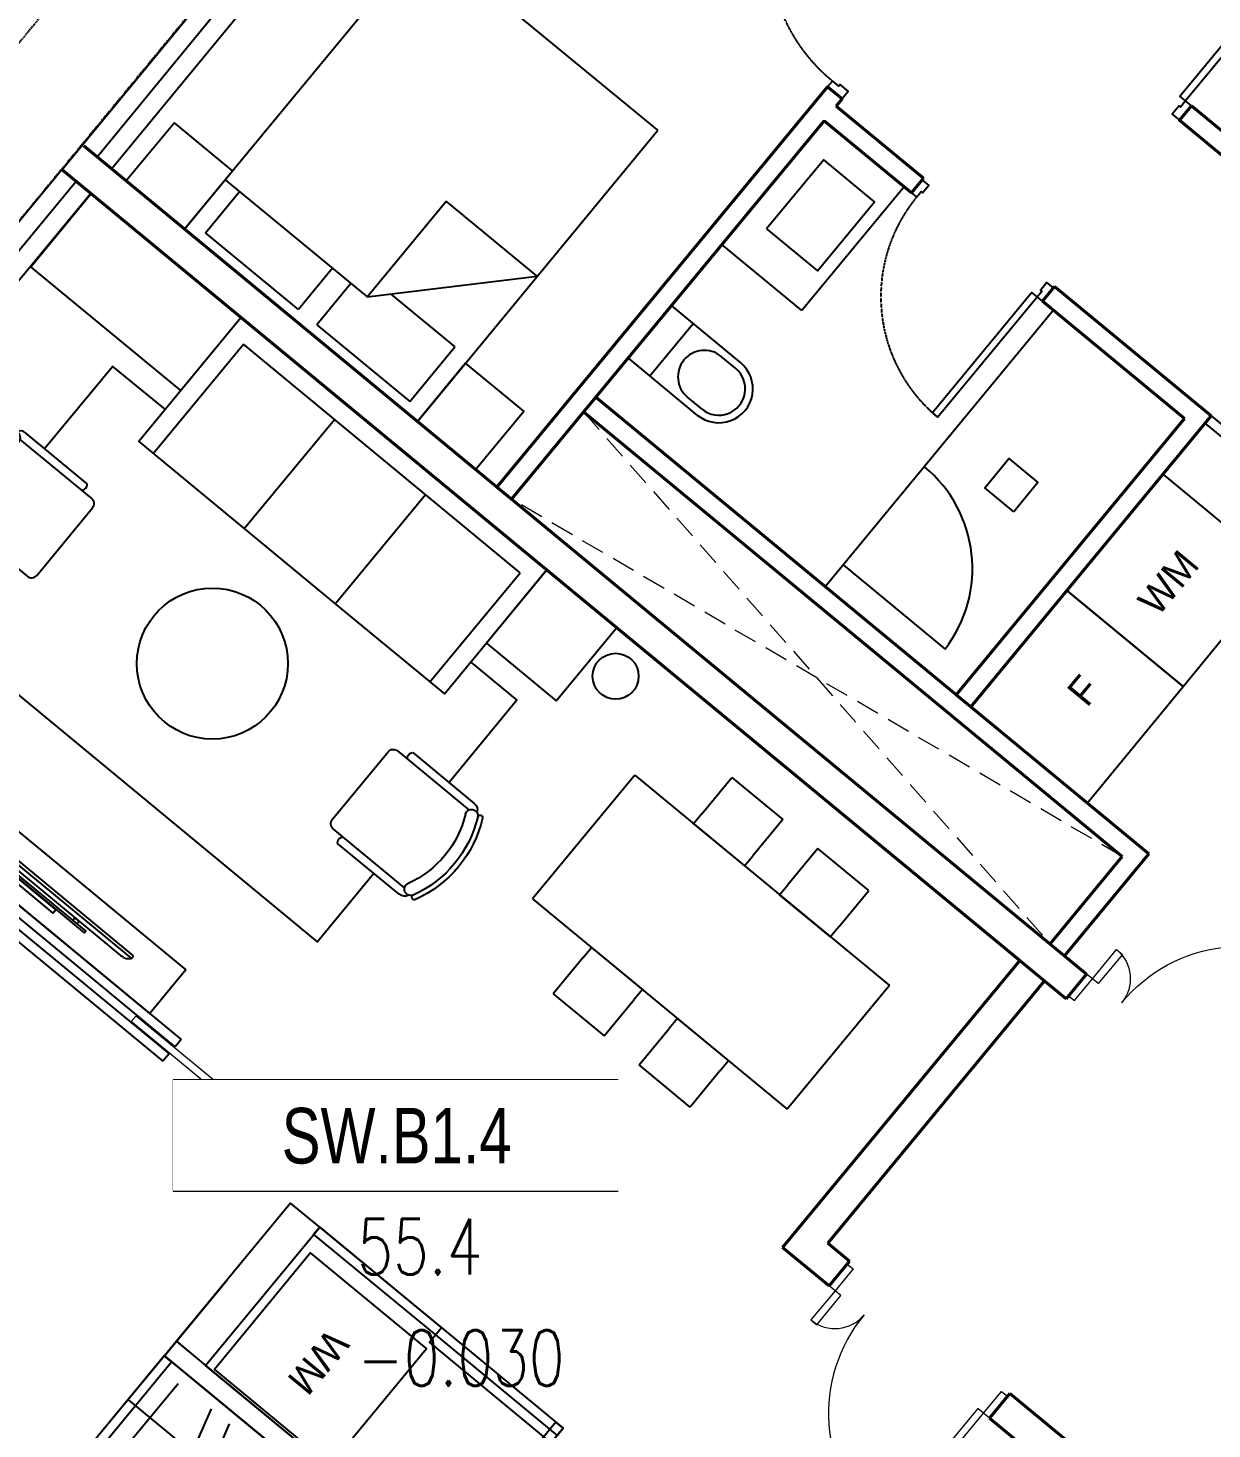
# Model space of a CAD drawing. Header units: millimetres. Extents: x -361702973 to 361248309, y -278557090 to 278849308.
# Drawn here: x 92296 to 98568, y 115868 to 123289 of the extents above; entities that cross this region are included whole.
import ezdxf
from ezdxf.enums import TextEntityAlignment as Align
from ezdxf.xclip import XClip

# ---------------------------------------------------------------- set-up
doc = ezdxf.new("R2010")
doc.units = ezdxf.units.MM
doc.header["$MEASUREMENT"] = 0
doc.header["$XCLIPFRAME"] = 0
doc.set_wipeout_variables(frame=1)
doc.linetypes.add('HIDDEN', pattern=[0.375, 0.25, -0.125])
doc.linetypes.add('TYPICAL 2 +1 BEDROOM FRONT$0$DASHED2', pattern=[9.524999999999999, 6.35, -3.175])
for name, color, linetype in [('A-_FURN----_E-_N', 251, 'Continuous'), ('A-ANNO-DIMS', 50, 'Continuous'), ('A-ANNO-ROOM', 50, 'Continuous'), ('A-DRAIN', 251, 'Continuous'), ('A-FLOR-STRS', 1, 'Continuous'), ('A-FURNITURE', 251, 'Continuous'), ('A-GLAZ', 135, 'Continuous'), ('A-UNIT', 1, 'Continuous'), ('TYPICAL 1 BEDROOM$0$A-_DOOR----_E-', 32, 'Continuous'), ('TYPICAL 2 +1 BEDROOM FRONT$0$A-_DOOR----_E-', 32, 'Continuous'), ('Xref_NT1+NT2_MBDV Cot vach_220729$0$ccu12-Thay', 7, 'Continuous')]:
    doc.layers.add(name, color=color, linetype=linetype)
for name, color, linetype, lineweight in [('KT-Chuviet', 255, 'Continuous', 15), ('KT-lomo nuoc', 3, 'HIDDEN', 5), ('KT-Net cat', 1, 'Continuous', 40), ('KT-Net cua', 87, 'Continuous', 9), ('KT-Net thay', 7, 'Continuous', 15), ('KT-Net truc', 18, 'Continuous', 15)]:
    doc.layers.add(name, color=color, linetype=linetype, lineweight=lineweight)
doc.styles.add('220126_HDN_HBA typical plan$0$210902_YS plan 330pm ver13$0$01 Level 1$0$CENTURY GOTHIC', font='GOTHIC.TTF')
doc.styles.add('220126_HDN_HBA typical plan$0$211210_HDN_HBA_TYPICAL PLAN CORE OPT 1$0$HBA-Text', font='GOTHIC.TTF')
doc.styles.add('font unicode ccu', font='arial.ttf')
doc.styles.add('ROMANS', font='ROMANS.SHX')

# ---------------------------------------------------------------- blocks, each defined once
blk = doc.blocks.new('A$C21AF0CCA')
at = {"layer": 'A-ANNO-ROOM', "insert": (1197.56892258345, 814.6835720778872), "char_height": 600, "attachment_point": 2, "rotation": 0.10542954816276216, "style": '220126_HDN_HBA typical plan$0$211210_HDN_HBA_TYPICAL PLAN CORE OPT 1$0$HBA-Text'}
blk.add_mtext_dynamic_manual_height_columns('A2a+', width=722857412.8743668, gutter_width=9765.624999999996, heights=[0], dxfattribs=at)
blk = doc.blocks.new('*U28')
at = {"color": 0}
for points in [[(-1100, -150), (-1100, 0), (-1060, 0), (-1060, -150)], [(-40, -150), (-40, 0), (0, 0), (0, -150)], [(-1020, -150), (-1060, -150), (-1060, -350.9565185792744), (-1020, -350.9565185792744)], [(-40, -150), (-80, -150), (-80, -970), (-40, -970)]]:
    blk.add_lwpolyline(points, close=True, dxfattribs=at)
for centre, radius, start, end in [((-1060.538708044109, -150.4191404617477), 200.5381016879552, 270.1539145637665, 0.05069369801717966), ((-41.53932015914406, -152.4398411269907), 818.4643164306439, 179.8292010983319, 267.3066065333389)]:
    blk.add_arc(centre, radius, start, end, dxfattribs=at)
blk = doc.blocks.new('CH12')
for p, q in [((-312.375, -149.2411279597436), (-312.375, -572.1779138786915)), ((-267.75, -149.2411279597436), (-267.75, -639.6303226458076)), ((267.75, -639.6303226458076), (267.75, -149.2411280118249)), ((312.375, -572.1779138786915), (312.375, -149.2411246072115)), ((-232.0500000000029, -675.3303226458047), (232.0500000000029, -675.3303226458047))]:
    blk.add_line(p, q)
for centre, radius, start, end in [((-273.6712626853696, -77.20016474780641), 13.38749999999989, 116.2505862071374, 296.2505862071374), ((0, -632.1362743546706), 632.1362743546692, 63.74941379286258, 116.2505862071374), ((0, -632.1362743546706), 605.3612743546691, 63.7494137928626, 116.2505862071374), ((273.671262685355, -77.20016474780641), 13.38750000000007, 243.7494137928627, 63.74941379286245), ((-267.75, -149.2411279597436), 44.62499999999999, 111.939144832112, 180), ((-252.9468673518131, -119.2240579767858), 33.46874999998481, 116.2505888953854, 296.2505888953855), ((0, -632.1362743546706), 538.4237743546691, 63.74941109871938, 116.2505888953856), ((252.9468674045929, -119.2240580028119), 33.46875000001501, 243.7494110987195, 63.74941109871941), ((267.75, -149.2411280118286), 44.62499999999959, 0, 68.06085506708637), ((-290.0625, -549.8654138786915), 31.55464011044969, 225, 315), ((290.0625, -549.8654138786915), 31.55464011044961, 225.0000000000001, 315.0000000000002), ((-232.0500000000029, -639.6303226458076), 35.7, 180, 269.9999999999999), ((232.0500000000029, -639.6303226458076), 35.7, 270, 0)]:
    blk.add_arc(centre, radius, start, end)
blk = doc.blocks.new('weqwq333')
blk.add_wipeout([(789.9991194265974, -3.254973069968852e-07), (789.9999072943253, 22.459753119357448), (747.0709751061902, 22.459753119357444), (747.4999072943253, 24.95975311935699), (747.0709751061902, 27.459753119356876), (995.9999072943253, 27.45975311935689), (995.9999072943253, 37.459753119357), (930.999907294326, 37.459753119357), (930.999907294326, 57.459753119357), (1231.8664491169725, 57.459753118988104), (1249.7089296661925, 59.06439810742923), (1266.9787932754527, 63.82683536194902), (1278.4893502848695, 73.1432942404494), (1289.9999072942878, 82.4597531189515), (1289.9999072941914, 102.45975311891728), (-160.00009270580904, 102.45975311950394), (-160.00009270581904, 82.45975311947211), (-148.48953569637888, 73.14329424100924), (-136.9789786872534, 63.826835362552735), (-119.70911507775418, 59.06439810790778), (-101.86663452839275, 57.4597531194338), (198.99990729432534, 57.45975311935696), (198.99990729432534, 37.45975311935696), (133.99990729432488, 37.459753119356954), (133.99990729432488, 27.459753119356844), (382.9288394824605, 27.459753119358677), (382.9288394824605, 22.459753119357426), (339.9999072943251, 22.459753119357423), (339.9991199803412, 0.015785265669614107)]).dxf.layer = 'A-DRAIN'
at = {"layer": 'A-DRAIN'}
for p, q in [((-160.0000927059446, 102.4597531193867), (-160.0000927057117, 82.45975311938673)), ((1289.999907294055, 102.4597531189211), (-160.0000927059446, 102.4597531193867)), ((-160.0000927059446, 102.4597531193867), (-160.0000927057117, 82.45975311938673)), ((-160.0000927057117, 82.45975311938673), (1289.999907294055, 82.45975311892107)), ((-136.9789786871988, 63.8268353624735), (-160.0000927057117, 82.45975311938673)), ((1266.97879327531, 63.82683536177501), (1289.999907294055, 82.45975311892107)), ((1289.999907294055, 82.45975311892107), (1289.999907294055, 102.4597531189211)), ((1289.999907294055, 82.45975311892107), (1289.999907294055, 102.4597531189211)), ((-101.8666345283855, 57.45975311938673), (1231.866449116962, 57.45975311892107))]:
    blk.add_line(p, q, dxfattribs=at)
for points in [[(133.9999072942883, 37.4597531191539), (995.9999072942883, 37.4597531191539), (995.9999072945211, 27.45975311938673), (133.9999072945211, 27.45975311938673)], [(198.9999072942883, 57.45975311938673), (228.9999072940554, 57.45975311938673), (228.9999072942883, 37.45975311938673), (198.9999072942883, 37.4597531191539)], [(339.9999072942883, 22.4597531191539), (789.9999072942883, 22.4597531191539), (789.9991194263566, -3.254972398281097e-07), (339.9991199802607, 0.01578526548109949)], [(930.9999072942883, 57.4597531191539), (900.9999072945211, 57.4597531191539), (900.9999072942883, 37.45975311938673), (930.9999072945211, 37.4597531191539)]]:
    blk.add_lwpolyline(points, close=True, dxfattribs=at)
for centre, radius, start, end in [((-101.8666345283855, 157.4597531193867), 99.99999999999999, 249.4439547730391, 270), ((389.9999072940554, 24.9597531191539), 7.499999999999999, 160.5287793647328, 199.4712206352672), ((389.9999072940554, 24.9597531191539), 7.499999999999999, 340.5287793647328, 19.47122063526717), ((739.9999072945211, 24.9597531191539), 7.499999999999999, 160.5287793647328, 199.4712206352672), ((739.9999072945211, 24.9597531191539), 7.499999999999999, 340.5287793647328, 19.47122063526717), ((1231.866449116962, 157.4597531189211), 99.99999999999999, 270, 290.5560452225344)]:
    blk.add_arc(centre, radius, start, end, dxfattribs=at)
blk = doc.blocks.new('Condo-1BR-corner')
at = {"layer": 'A-FLOR-STRS'}
for p, q in [((3172.822990708053, 2113.572443695506, -3.841493788019935e-05), (4963.076437428594, 635.3152071973309, -3.841493788020109e-05)), ((3172.822990685701, 2113.572443670011, -3.841493788019935e-05), (4963.076437687501, 635.3152075111866, -3.841493788020109e-05)), ((3109.15141448006, 2036.462584674824, -3.841493788020803e-05), (4899.40486148186, 558.2053485155338, -3.841493788020976e-05)), ((4931.240649629384, 596.760278069065, -3.841493788020976e-05), (3140.987202629447, 2075.017514228704, -3.841493788020109e-05)), ((3077.315626239404, 1997.907655009767, -3.841493788019935e-05), (4867.569073239341, 519.6504188491963, -3.841493788019935e-05)), ((4963.076437687501, 635.3152075111866, -3.841493788020109e-05), (4931.240652544424, 596.7602815983118, -3.841493788020976e-05)), ((4899.404864395037, 558.2053520440822, -3.841493788020976e-05), (4867.569073239341, 519.6504188491963, -3.841493788020282e-05))]:
    blk.add_line(p, q, dxfattribs=at)
at = {"layer": 'A-FURNITURE'}
for p, q in [((4816.22910903208, 3739.222778340452, -3.841493788020109e-05), (5293.765931420028, 4317.54672152549, -3.841493788020803e-05)), ((6758.853254156187, 3107.78677147103, -3.841493788019935e-05), (5293.765931420028, 4317.54672152549, -3.841493788020803e-05)), ((5298.165728351101, 3341.275426349137, -3.841493788020803e-05), (5775.702550740913, 3919.599369533244, -3.841493788019935e-05)), ((5780.102347671986, 2943.32807435689, -3.841493788020803e-05), (6257.63917006366, 3521.652017542045, -3.841493788019935e-05)), ((6281.316431764513, 2529.462828285876, -3.841493788019935e-05), (6758.853254156187, 3107.78677147103, -3.841493788019935e-05)), ((5961.577617643401, 2793.479317815276, -3.841493788020803e-05), (6038.687476733699, 2729.807741495199, -3.841493788020109e-05)), ((7366.165704848245, 2035.246433035587, 0.0267037793208661), (8715.588239723817, 920.9938462174032, 0.02757763038597388)), ((7722.064543763176, 1830.83250509901, 0.02670377932086512), (7881.243484606966, 2023.607152784942, 0.02670377932086513)), ((7881.243484606966, 2023.607152784942, 0.02670377932086513), (8151.127991370857, 1800.756635599304, 0.02670377932086513)), ((8151.127991370857, 1800.756635599304, 0.02670377932086513), (7991.949050525203, 1607.981987913256, 0.02670377932086513)), ((8336.829100901261, 1647.418495529448, 0.02670377932086512), (8177.650160055608, 1454.643847843749, 0.02670377932086514)), ((8606.713607663289, 1424.567978342995, 0.02670377932086512), (8336.829100901261, 1647.418495529448, 0.02670377932086512)), ((8447.534666817635, 1231.793330658576, 0.02670377932086512), (8606.713607663289, 1424.567978342995, 0.02670377932086512)), ((6824.957306133583, 1379.812630755594, 0.0267037793208651), (8174.379840845242, 265.5600440806011, 0.02757763038597386)), ((7093.010878870264, 1069.013146451558, 0.02670377932086513), (6933.83193802461, 876.2384987673722, 0.02670377932086512)), ((8715.588239723817, 920.9938462174032, 0.02757763038597388), (8174.379840845242, 265.5600440809503, 0.02757763038597318)), ((6933.83193802461, 876.2384987673722, 0.02670377932086512), (7203.716444786638, 653.387981581036, 0.02670377932086513)), ((7203.716444786638, 653.387981581036, 0.02670377932086513), (7362.895385632291, 846.1626292665023, 0.02670377932086512)), ((7389.417554317042, 500.0498415104812, 0.02670377932086513), (7548.596495162696, 692.8244891961804, 0.02670377932086512)), ((7659.30206107907, 277.199324325542, 0.02670377932086512), (7389.417554317042, 500.0498415104812, 0.02670377932086513)), ((7818.481001924723, 469.9739720111247, 0.02670377932086512), (7659.30206107907, 277.199324325542, 0.02670377932086512)), ((4874.681453628466, -1041.106112443842), (5208.393912417814, -636.9573445421411)), ((4674.840217996389, -1517.088740902953, -0.1498657787379716), (4947.508622599766, -1186.876360980328, -0.1498657787379717)), ((5742.005824772641, -2146.329532478587, 0.0007515485165374772), (4683.665318580344, -1272.434317290667, 0.02739510591846444)), ((4942.238858034834, -1737.888826208888, -0.1498657787379717), (5123.663666151464, -1321.109279399738, -0.1498657787379717)), ((5038.993123549968, -1817.782351771835, -0.1498657787379717), (5220.417931662872, -1401.002804965479, -0.1498657787379717))]:
    blk.add_line(p, q, dxfattribs=at)
for points in [[(4166.815193249146, 4728.603768157016), (4485.173074843595, 5114.153063614096), (5280.021608248353, 4457.957524803584), (4961.663726655766, 4072.408229346271)], [(5697.478132091463, -358.7643115321407), (5543.258414134383, -231.4211590145715), (4938.343471808359, -964.0071674586507), (5092.563189765438, -1091.35031997622)], [(5753.755579190329, -1619.562718220055), (6263.128189899027, -1002.683845621068), (5649.205955989659, -495.7526068484876), (5139.833345279098, -1112.631479447358)], [(4492.647499646991, -1503.764561397489), (4531.202429182827, -1535.600349568296), (4912.453431289643, -1072.018473667558), (4873.898501751944, -1040.182685498265)], [(4492.649183541536, -1503.762522134115), (5550.990337865427, -2377.65695239976), (5933.022607959807, -1915.000542710186), (4874.681453628466, -1041.106112443842)]]:
    blk.add_lwpolyline(points, close=True, dxfattribs=at)
for points, elevation in [([(5780.102347671986, 2943.32807435689), (6358.426290856674, 2465.791251966264), (6899.634689565748, 3121.22505424195), (5280.32764864713, 4458.328156933421), (4739.119249939919, 3802.89435465727), (5780.102347671986, 2943.32807435689)], -3.841493788020803e-05), ([(6950.880839273334, 2429.41845601087), (7269.238720867783, 2814.967751467368), (6899.111397227272, 3120.591317796498), (6580.753515634686, 2735.042022340465)], -3.841493788019935e-05), ([(4988.821136778221, 1003.111789769027), (4797.806407822296, 771.7822124939412), (3332.715292112902, 1981.545294460841), (3523.730021068826, 2212.874871735228)], -3.841493788020109e-05), ([(6987.77137638256, -1424.191585444962), (6382.875366989523, -2156.754664945416), (5092.582122698426, -1091.327391032595), (5697.478132091463, -358.7643115321407)], 0.05479021183692889), ([(5697.478327292949, -358.7644727149745), (5665.642539123073, -397.3194022538373), (6310.788879476488, -930.0331816867692), (6342.624667644501, -891.4782521481393)], 0.05479021183692889), ([(4938.343634178862, -964.00730153115), (4874.672057999298, -1041.117160412483), (6319.323772618547, -2233.71921910916), (6382.995348798111, -2156.609360227943)], 0.05479021183692882), ([(6955.935219828039, -1462.74696112005), (6924.099431658164, -1501.301890658913), (6278.953091306612, -968.5881112230709), (6310.788879476488, -930.0331816867692)], 0.05479021183692888), ([(6344.440419262275, -2124.773572057136), (6382.995348798111, -2156.609360227943), (6986.855114392936, -1423.435754886828), (6948.300184855238, -1391.599966717535)], 0.05479021183692888)]:
    blk.add_lwpolyline(points, close=True, dxfattribs=dict(at, elevation=elevation))
for points, elevation in [([(4240.466782832518, 3765.176860045409), (4600.244986975566, 4200.888494891231), (4878.222089515999, 3971.355715074926)], -3.841493788019935e-05), ([(5985.08311213553, 1514.395003156969), (5685.837410369888, 1151.991632314865), (3543.432907890528, 2921.029644633178), (3842.67860965617, 3283.433015475282)], -3.841493788019935e-05), ([(6497.529130086303, 2634.252611963893), (6742.649489454925, 2431.850482572918), (6382.871285311878, 1996.138847727096)], -3.841493788019935e-05), ([(7366.165704848245, 2035.246433035587), (6824.957306133583, 1379.812630755594)], 0.0267037793208651), ([(7366.165705017745, 2035.246432894142), (6824.957306133583, 1379.812630755594)], 0.0267037793208651), ([(7722.064543763176, 1830.832505098311), (7678.141910763457, 1777.639726852183), (7948.026417525485, 1554.789209667128), (7991.949050525203, 1607.981987913256)], 0.0267037793208651), ([(8447.534666815773, 1231.793330657878), (8403.612033817917, 1178.600552409538), (8133.727527055889, 1401.451069595991), (8177.650160055608, 1454.643847843749)], 0.02670377932086511), ([(7093.010878872126, 1069.013146452256), (7136.933511869982, 1122.205924699665), (7406.81801863201, 899.3554075132124), (7362.895385632291, 846.1626292665023)], 0.0267037793208651), ([(7818.481001924723, 469.9739720118232), (7862.403634926304, 523.1667502584169), (7592.519128162414, 746.0172674434725), (7548.596495162696, 692.8244891961804)], 0.0267037793208651)]:
    blk.add_lwpolyline(points, dxfattribs=dict(at, elevation=elevation))
for centre, radius in [((5129.203319020569, 2626.220606427756, -7.575669065101528e-05), 400), ((7265.222231714055, 2559.532887719339, 0.05475179689904867), 121.6887198866292)]:
    blk.add_circle(centre, radius, dxfattribs=at)
at = {"layer": 'A-GLAZ'}
for points in [[(118.7050963280781, 143.6681763250963), (4332.202503639855, 5243.831563621759)], [(272.9247466500383, 16.32494139345363), (4485.266620121052, 5117.42546859273)]]:
    blk.add_lwpolyline(points, dxfattribs=at)
at = {"layer": 'KT-Net cat'}
for p, q in [((8149.651357628201, -466.5148217750248, -0.01239347268274163), (9405.577014549985, 1054.048384606023, -0.01239339213407218)), ((9536.656041564624, 945.7973400023184, -0.01239339222125904), (8388.992270583753, -443.6919930938748, -0.01239339222125918)), ((8504.862986022781, -539.382380910276, -0.01239347268274164), (8388.992270583753, -443.6919930938748, -0.0123939710854021)), ((8396.611228772264, -670.4635568400263, -0.01239347268274165), (8149.651357628201, -466.5148217750248, -0.01239347268274163)), ((8396.611228772264, -670.4635568400263, -0.01239347268274165), (8504.862986022781, -539.382380910276, -0.01239339222129375)), ((9353.020671271457, -1239.835865325062, -0.01239347268274171), (9244.770237232151, -1370.915433386981, -0.01239347268274172)), ((10971.6808577257, -2576.522092691856, -0.01239347268274185), (9353.020671271457, -1239.835865325062, -0.01239347268274171)), ((10732.34852977624, -2599.354093161412, -0.01239347268274184), (9244.770237232151, -1370.915433386981, -0.01239347268274172))]:
    blk.add_line(p, q, dxfattribs=at)
at = {"layer": 'KT-Net cua', "elevation": 0.0008352830848686148}
blk.add_lwpolyline([(4724.836566364393, 760.7084641862893), (5380.270368780941, 219.5000656461343), (5354.801738262177, 188.656122003682), (4699.367935845628, 729.8645205427893)], close=True, dxfattribs=at)
at = {"layer": 'A-FURNITURE', "rotation": 50.45264409332036}
blk.add_blockref('CH12', (3825.637894203886, 3702.607808459667, -7.575669065651089e-05), dxfattribs=at)
at = {"layer": 'A-FURNITURE', "xscale": -1, "rotation": 230.4526440933203}
blk.add_blockref('CH12', (6432.768744334579, 1549.833403985831, -7.575669065650222e-05), dxfattribs=at)
at = {"layer": 'KT-Net cua', "rotation": 320.4865050622928}
blk.add_blockref('*U28', (9340.700256635144, -1254.651254996192, -0.01239347268270695), dxfattribs=at)
at = {"layer": 'A-FURNITURE', "insert": (5803.886828871444, -937.4077335628681, 0.04131058838218383), "char_height": 150, "width": 310.8634934604634, "attachment_point": 4, "rotation": 230.45264409332034, "style": '220126_HDN_HBA typical plan$0$210902_YS plan 330pm ver13$0$01 Level 1$0$CENTURY GOTHIC'}
blk.add_mtext('WM', dxfattribs=at)
at = {"layer": 'A-FURNITURE', "xscale": 0.9450000000000002, "yscale": 0.9450000000000002, "zscale": 0.9450000000000002, "rotation": 320.4549032879013}
blk.add_blockref('weqwq333', (3710.296612778679, 1779.860663877917, -3.841493788020803e-05), dxfattribs=at)
at = {"layer": 'A-GLAZ'}
blk.add_lwpolyline([(195.8149214884907, 79.99655885976972), (4408.16100330319, 5181.102182317816)], dxfattribs=at)
at = {"layer": 'KT-Net cat'}
blk.add_line((9405.577014549985, 1054.048384606023, -0.01239339213407218), (4332.202503639855, 5243.831563621759, -0.01239339213407177), dxfattribs=at)
blk = doc.blocks.new('qweewe')
for p, q in [((-226617.649540008, -3043559.718917042, 0.0008727778800783348), (-226617.6495399146, -3043199.718917044, 0.0008727778800783348)), ((-226142.6495399146, -3043199.718917163, 0.0008727778800783348), (-226617.6495399146, -3043199.718917044, 0.0008727778800783348)), ((-226467.6495400079, -3043559.718917079, 0.0008727778800783348), (-226467.6495399145, -3043199.718917081, 0.0008727778800783348)), ((-226142.649539925, -3043239.718917165, 0.0008727778800783348), (-226242.649539925, -3043239.718917139, 0.0008727778800783348)), ((-226142.649540008, -3043559.718917165, 0.0008727778800783348), (-226617.649540008, -3043559.718917042, 0.0008727778800783348)), ((-226142.6495399976, -3043519.718917165, 0.0008727778800783348), (-226242.6495399976, -3043519.718917141, 0.0008727778800783348))]:
    blk.add_line(p, q)
for centre, radius, start, end in [((-226142.6495399613, -3043379.718917165, 0.0008727778800783348), 179.9999999999927, 269.9999999833247, 89.99999998332474), ((-226242.6495399613, -3043379.718917141, 0.0008727778800783348), 139.9999999999927, 89.99999998332474, 269.9999999833247), ((-226142.6495399613, -3043379.718917165, 0.0008727778800783348), 139.9999999999927, 269.9999999833247, 89.99999998332474)]:
    blk.add_arc(centre, radius, start, end)
blk = doc.blocks.new('*U144')
at = {"layer": 'TYPICAL 2 +1 BEDROOM FRONT$0$A-_DOOR----_E-'}
for points in [[(79.99999999912372, 920), (39.9999999991237, 920), (39.99999999912325, 0), (79.99999999912325, 0)], [(0, 0), (0, 0), (0, 0), (39.99999999912325, 0), (39.99999999912325, -42), (49.99999999912689, -42), (49.99999999912689, -100), (0, -100), (0, -100), (0, -100)], [(1000, 0), (1000, 0), (1000, 0), (960.0000000008731, 0), (960.0000000008731, -42), (950.0000000008731, -42), (950.0000000008731, -100), (1000, -100), (1000, -100), (1000, -100)]]:
    blk.add_lwpolyline(points, close=True, dxfattribs=at)
at = {"layer": 'TYPICAL 2 +1 BEDROOM FRONT$0$A-_DOOR----_E-', "color": 8, "linetype": 'TYPICAL 2 +1 BEDROOM FRONT$0$DASHED2', "ltscale": 0.1}
blk.add_arc((39.99999999912325, 0), 920.0000000017498, 0, 90, dxfattribs=at)
blk = doc.blocks.new('queen')
at = {"layer": 'A-_FURN----_E-_N', "color": 8, "ltscale": 5}
for p, q in [((103708.7220491096, -43779.56716111233, 0.08430394160656397), (103708.7349314408, -42179.5671611561, 0.08430394160656397)), ((103708.7349314408, -42179.5671611561, 0.08430394160656397), (105708.7349313924, -42179.58139952202, 0.08430394160656397)), ((105369.5173645152, -42179.57909956784, 0.08430394160656397), (105369.5087177863, -43154.87505962676, 0.08430394160656397)), ((105708.7349313924, -42179.58139952202, 0.08430394160656397), (105708.7220490614, -43779.58139947825, 0.08430394160656397)), ((105653.2742868792, -42278.08792949957, 0.08430394160656397), (105369.5164911309, -42278.09128250298, 0.08430394160656397)), ((105653.2791806876, -42916.0818454111, 0.08430394160656397), (105653.2742868792, -42278.08792949957, 0.08430394160656397)), ((105369.5106392817, -42916.08376941108, 0.08430394160656397), (105653.2791806876, -42916.0818454111, 0.08430394160656397)), ((105369.5106392817, -43043.07902958919, 0.08430394160656397), (105653.2791806876, -43043.08095358917, 0.08430394160656397)), ((105653.2791806876, -43043.08095358917, 0.08430394160656397), (105653.2742868792, -43681.07486950071, 0.08430394160656397)), ((104711.9212820593, -43779.57464099536, 0.08430394160656397), (104711.9255176615, -43154.87060109805, 0.08430394160656397)), ((105369.5087177863, -43154.87505962676, 0.08430394160656397), (104711.9212820593, -43779.57464099536, 0.08430394160656397)), ((105369.5087177863, -43154.87505962676, 0.08430394160656397), (104711.9255176615, -43154.87060109805, 0.08430394160656397)), ((105278.1783354485, -43241.63774472778, 0.08430394160656397), (105278.1779390064, -43681.07232628227, 0.08430394160656397)), ((105653.2742868792, -43681.07486950071, 0.08430394160656397), (105278.1779390064, -43681.07232628227, 0.08430394160656397)), ((105708.7220490614, -43779.58139947825, 0.08430394160656397), (103708.7220491096, -43779.56716111233, 0.08430394160656397))]:
    blk.add_line(p, q, dxfattribs=at)
at = {"layer": 'A-_FURN----_E-_N', "color": 8, "ltscale": 5, "elevation": 0.08430394160656397}
for points in [[(105308.7349313924, -41779.58139952202), (105708.7349313924, -41779.58139952202), (105708.7349313924, -42179.58139952202), (105308.7349313924, -42179.58139952202)], [(105308.7349313924, -43779.58004353079), (105708.7349313924, -43779.58004353079), (105708.7349313924, -44179.58004353079), (105308.7349313924, -44179.58004353079)]]:
    blk.add_lwpolyline(points, close=True, dxfattribs=at)
blk = doc.blocks.new('*U322')
at = {"layer": 'KT-lomo nuoc', "ltscale": 500}
for p, q in [((1893.397414640114, 3234.972389163809), (1.734723475976807e-18, -0.00929705234011635)), ((-462.6391106163604, 382.0536910540128), (2356.036525256474, 2852.909401057455))]:
    blk.add_line(p, q, dxfattribs=at)
blk.add_lwpolyline([(-462.6391106163604, 382.0536910540128), (1893.397414640114, 3234.972389163809), (2356.036525256474, 2852.909401057455), (1.734723475976807e-18, -0.00929705234011635)], close=True, dxfattribs=at)
blk = doc.blocks.new('condotel corner')
at = {"layer": 'A-FURNITURE'}
for p, q in [((12456084.96320046, 623923.3197755666, 8.29731949950455e-08), (12454875.22610917, 622458.4589416509, 1.025399068720627e-07)), ((12454970.74523228, 622574.1140199988, 8.046151053403723e-08), (12455510.13456833, 622128.4966485557, 0.02753266153703362))]:
    blk.add_line(p, q, dxfattribs=at)
for points, elevation in [([(12454751.83605442, 623921.8813563455), (12454327.75516226, 624272.1032815576), (12454869.0072285, 624927.5010239945), (12455293.08812066, 624577.2790987825)], 8.041757063114307e-08), ([(12454564.20906792, 624354.9272424927), (12454833.77631649, 624131.6930637019), (12455136.73698754, 624497.5343294287), (12454867.16973897, 624720.7685082158)], 8.041757064565264e-08), ([(12455874.72806039, 622856.1083266765), (12455720.51682687, 622983.461754027), (12455847.87025422, 623137.6729875423), (12456002.08148773, 623010.3195601918)], 8.21410605031401e-08), ([(12456772.06151517, 621929.5189402329), (12457278.62843283, 622548.9382596074), (12456664.7399748, 623055.9104000947), (12456155.21658112, 622438.9326496406)], 8.041757041491474e-08), ([(12455645.80287129, 621822.0877159296), (12456262.64780577, 621312.6740061792), (12456772.06158678, 621929.5190277977), (12456155.21658112, 622438.9326496406)], 8.041757041491474e-08)]:
    blk.add_lwpolyline(points, close=True, dxfattribs=dict(at, elevation=elevation))
blk.add_arc((12454954.82755746, 622554.6821991772, 0.02753266063774419), 699.9999999165467, 322.4945781278289, 50.44786498172287, dxfattribs=at)
at = {"layer": 'A-GLAZ'}
for p, q in [((12450832.90452403, 624668.4374273373), (12452454.41917725, 626640.4899814717)), ((12451017.98043723, 624736.0715931244), (12452531.6607801, 626576.9782912872)), ((12451095.08623027, 624672.3947338671), (12452608.90238294, 626513.4666011027))]:
    blk.add_line(p, q, dxfattribs=at)
at = {"layer": 'KT-Net cat'}
for p, q in [((12454932.68392529, 625004.6066518535, 8.04615107798072e-08), (12455395.31761981, 624622.5463780668, 8.04615107411735e-08)), ((12455331.64090613, 624545.4407613098, 8.04615107333766e-08), (12454869.00721162, 624927.5010350966, 8.046151077201033e-08)), ((12456259.8695474, 620407.1227302318, 8.046151031491235e-08), (12450948.07578911, 624793.8014764969, 8.04615107584907e-08)), ((12456151.61913415, 620276.0431817444, 8.046151030165766e-08), (12450831.33160904, 624669.7363995991, 8.046151074594533e-08)), ((12455395.31761981, 624622.5463780668, 8.04615107411735e-08), (12455331.64090613, 624545.4407613098, 8.04615107333766e-08)), ((12456025.59144626, 623972.3503303542, 8.046151067542604e-08), (12456089.26817188, 624049.4559513987, 8.046151068322293e-08)), ((12456089.26817188, 624049.4559513987, 8.046151068322293e-08), (12456919.21624351, 623364.0536524255, 8.046151061391546e-08)), ((12456778.43391379, 623350.6247510441, 8.046151061255753e-08), (12456025.59144626, 623972.3503303542, 8.046151067542604e-08)), ((12456589.28405079, 621042.9255296774, 8.046151037920435e-08), (12453659.27059922, 623462.6406615393, 8.046151062388452e-08)), ((12456448.50172035, 621029.496626595, 8.046151037784642e-08), (12453595.59388823, 623385.5350425695, 8.046151061608763e-08)), ((12455568.69724832, 621885.7644389294, 7.794979204613931e-08), (12456778.43391379, 623350.6247510441, 8.046151083885805e-08)), ((12456919.21624351, 623364.0536524255, 8.046151082914891e-08), (12455645.80286937, 621822.0877133107, 7.794979203970036e-08)), ((12455645.80286937, 621822.0877133107, 7.794979203970036e-08), (12455568.69724832, 621885.7644389294, 7.794979204613931e-08)), ((12456589.28405079, 621042.9255296774, 8.046151037920435e-08), (12456143.54697261, 620503.1861125366, 8.046151032462622e-08)), ((12456448.50172035, 621029.496626595, 8.046151037784642e-08), (12456066.44135585, 620566.8628262116, 8.046151033106518e-08)), ((12456259.8695474, 620407.1227302321, 8.046151031491235e-08), (12456151.61913415, 620276.0431817446, 8.046151030165766e-08))]:
    blk.add_line(p, q, dxfattribs=at)
at = {"layer": 'KT-Net cat', "elevation": 8.041757067435418e-08}
blk.add_lwpolyline([(12454869.00721451, 624927.5010355457), (12453213.53362225, 622922.9013287516), (12453136.42800549, 622986.5780424268), (12454887.53711632, 625106.9820056495), (12454964.64274149, 625043.3052850266), (12454932.68392411, 625004.6066528289)], dxfattribs=at)
at = {"layer": 'KT-Net cat', "elevation": 0.03197774439438866}
blk.add_lwpolyline([(12456814.95645309, 625006.7087087189), (12456751.27890572, 624929.6020824418), (12457291.01822302, 624483.865086715), (12457354.69577039, 624560.9717129921)], close=True, dxfattribs=at)
at = {"layer": 'TYPICAL 1 BEDROOM$0$A-_DOOR----_E-', "elevation": 7.794979204969495e-08}
blk.add_lwpolyline([(12456887.37788367, 623325.5008404115), (12456919.21624051, 623364.0536487913), (12457536.06117457, 622854.639939391), (12457504.22281773, 622816.0871310094)], close=True, dxfattribs=at)
at = {"layer": 'A-FURNITURE', "xscale": -0.9999999999999999, "rotation": 50.44539158066753}
blk.add_blockref('queen', (12486276.92551311, 732717.2682071608, -0.08430386114507893), dxfattribs=at)
at = {"layer": 'A-FURNITURE', "ltscale": 5, "rotation": 320.449788512014}
blk.add_blockref('qweewe', (14566567.84928247, 2826159.208778244, -0.0008726974183096962), dxfattribs=at)
at = {"layer": 'KT-lomo nuoc', "linetype": 'HIDDEN', "xscale": -0.9999999999999999, "rotation": 10.89765347559021}
blk.add_blockref('*U322', (12456066.4414383, 620566.86292605, 8.046151033063888e-08), dxfattribs=at)
at = {"layer": 'KT-Net cua', "xscale": -1}
for name, p, rotation in [('*U144', (12455524.30087121, 625878.0405800682, 8.046154627730391e-08), 50.44906235513358), ('*U144', (12456814.95561939, 625006.7076991986, 0.03197774439435432), 320.4488267372188), ('*U28', (12457012.51626122, 619591.0204546697, 8.046154517011035e-08), 140.4488267372188)]:
    blk.add_blockref(name, p, dxfattribs=dict(at, rotation=rotation))
at = {"layer": 'KT-Net cua', "xscale": 0.9000000000000035, "yscale": 0.9000000000000035, "zscale": 0.9000000000000035, "rotation": 140.4488267372188}
blk.add_blockref('*U144', (12456025.59145694, 623972.3503382392, 8.04615460327641e-08), dxfattribs=at)
at = {"layer": 'A-FURNITURE', "char_height": 150.0000000000001, "width": 310.8634934604635, "attachment_point": 4, "style": '220126_HDN_HBA typical plan$0$210902_YS plan 330pm ver13$0$01 Level 1$0$CENTURY GOTHIC'}
for s, insert, rotation in [('WM', (12456579.43014253, 622343.1492394679, 7.977459789049323e-08), 50.4488267366289), ('F', (12456204.0482934, 621862.3413183661, 0.04131066877315318), 50.44882673665851)]:
    blk.add_mtext(s, dxfattribs=dict(at, insert=insert, rotation=rotation))
blk = doc.blocks.new('TAG CAO DO SAN')
at = {"layer": 'KT-Net thay', "flags": 128}
blk.add_lwpolyline([(1526701.778855525, -266095.2298759429), (1526701.778855525, -266566.6584041911), (1527644.63591202, -266566.6584041911), (1527644.63591202, -266095.2298759429)], close=True, dxfattribs=at)
blk.add_wipeout([(1526701.778855525, -266095.2298759429), (1527644.6359120198, -266095.2298759429), (1527644.6359120198, -266566.65840419114), (1526701.778855525, -266566.65840419114)]).dxf.layer = 'KT-Net thay'
for points in [[(1526701.778855525, -266330.9441400666), (1527644.63591202, -266330.9441400666)], [(1526701.778855525, -266566.6584041911), (1527644.63591202, -266566.6584041911)]]:
    blk.add_lwpolyline(points, dxfattribs=at)
at = {"layer": 'KT-Chuviet', "color": 31, "style": 'ROMANS', "width": 0.75}
blk.add_text('DTTT:', height=117.8571320618522, dxfattribs=at).set_placement((1526748.92170835, -266507.8139601254))
at = {"layer": 'KT-Chuviet', "color": 31, "style": 'font unicode ccu', "width": 0.75}
blk.add_attdef('TÊNPHÒNG', text='', height=117.85713, dxfattribs=at).set_placement((1527175.308820772, -266213.4467624734), align=Align.MIDDLE_CENTER)
at = {"layer": 'KT-Chuviet', "color": 31, "ltscale": 15, "style": 'ROMANS', "width": 0.75, "flags": 8}
blk.add_attdef('CAO-DO', (1527091.943339912, -266507.7298381611), '', height=117.8571320618522, dxfattribs=at)

msp = doc.modelspace()

# ---------------------------------------------------------------- block references
at = {"layer": 'A-ANNO-ROOM'}
for p in [(-193366.6029767873, 192837.9996409905, 5.460855537377236e-05), (-194725.1126339572, 187914.7636662904, 5.460855537377236e-05), (-204628.500881133, 156603.4286092457, 5.461079910308954e-05), (-263479.6090599558, 50485.12915140932, 5.460850030168077e-05), (-269121.1781233152, 49296.5544193383, 5.460850030168077e-05), (-249390.2929153891, 45734.43883928895, 5.460850030168077e-05), (-231828.0778406897, 44407.82273046864, 5.460832008522107e-05), (-260545.3674363113, 42210.52099001262, 5.460850030168077e-05), (-266005.9544405445, 40714.37009385967, 5.460850030168077e-05), (-231175.8712175231, 40645.45605562796, 5.460850030168077e-05), (-228303.7210763374, 35687.765146195, 5.460832008522128e-05)]:
    msp.add_blockref('A$C21AF0CCA', p, dxfattribs=at)

# ---------------------------------------------------------------- next in the draw order: block references
at = {"layer": 'A-UNIT'}
msp.add_blockref('Condo-1BR-corner', (88143.83385787373, 117296.1342234352, 0.01239346097234444), dxfattribs=at)

# ---------------------------------------------------------------- next in the draw order: block references
at = {"layer": 'A-ANNO-DIMS'}
msp.add_blockref('condotel corner', (-12358355.9519427, -502129.2386902521, -8.041750747425733e-08), dxfattribs=at)

# ---------------------------------------------------------------- next in the draw order: linework, layer by layer
at = {"layer": 'Xref_NT1+NT2_MBDV Cot vach_220729$0$ccu12-Thay', "linetype": 'HIDDEN', "ltscale": 25, "elevation": 1.943722384583377e-10}
for points in [[(120189.990729606, 108017.0013130327, 0.3132591154309429), (118274.5996076904, 115112.4350044505), (103318.7776345496, 127439.8858590151, 0.256737403510089), (97844.92682923599, 128022.2770616178, 0.02539334813607582), (96792.80967158818, 127498.8352195597, 0.08893785001946987), (93638.21288795515, 124896.1974111451), (91452.17719318965, 122243.7698049786), (66004.65407467027, 91438.22310620351, 0.07250165753732432), (65070.92900754506, 89493.59092557787, 0.05029248862881457), (62313.82173545545, 77111.40715195413, 0.02229968031555803), (61902.19409936671, 71632.78029949992, 0.4964024037260203), (68413.55781223737, 67387.0761307313), (77056.47704751164, 70671.72712499184, 0.08126423040099434), (80969.75306854634, 73116.64617426318), (87550.72260074699, 81085.48886832513), (89715.7308659985, 83707.07983797113), (101685.0558958409, 98205.99962347196, -0.414213562311431), (102246.6440987693, 98259.49084093436), (110422.473858838, 91507.58362035768, 0.4147015980056886), (114087.0427009479, 91860.2189757147), (118794.2394506115, 97560.12056884702)], [(119625.0397257399, 108219.0665580173, 0.3131129883914917), (117890.4550361622, 114651.5189519446), (102956.3736442212, 126961.0499658765, 0.2552902167641262), (98080.5991422679, 127470.4814320301, 0.02529446253454516), (97086.98851580692, 126975.9023293968, 0.08884098819325376), (94098.46831763124, 124511.2509851736), (91914.97479422904, 121861.9079240216), (66486.3747677894, 91079.26860975038, 0.07162818219334227), (65642.15015181563, 89309.9263251691, 0.05031291028700317), (62909.60740785186, 77040.41819107183, 0.02217052075560431), (62502.88299417369, 71646.04044348915, 0.4938342429268142), (68206.04483029364, 67950.08121783717), (76833.94878381772, 71229.02581142599, 0.08020953983811836), (80538.05845992641, 73536.17035208736), (87088.08890023596, 81467.54915041616), (89253.09716548749, 84089.14012006216), (101222.3528315041, 98587.97589793586, -0.4142135623114227), (102628.7043807274, 98722.12454155518), (110804.5341408202, 91970.21732095862, 0.4147700055942877), (113624.0699887031, 92241.86875159078), (118331.6059086621, 97942.18104293896)]]:
    msp.add_lwpolyline(points, format="xyb", dxfattribs=at)

# ---------------------------------------------------------------- next in the draw order: block references
at = {"layer": 'KT-Net truc'}
ref = msp.add_blockref('TAG CAO DO SAN', (-3723689.295266066, 782955.1025484964, -5.460855537377236e-05), dxfattribs=dict(at, xscale=2.5, yscale=2.5, zscale=2.5))
XClip(ref).set_block_clipping_path([(1526674.1636322693, -266330.944140067), (1527644.6359120195, -266095.2298759429)])
ref.add_attrib('CAO-DO', '55.4', (94040.56308371412, 116685.7779530938, -5.460855537377236e-05), dxfattribs={"layer": 'KT-Chuviet', "color": 31, "ltscale": 15, "height": 294.6428301546305, "style": 'ROMANS', "width": 0.7500000000000001})
ref.add_attrib('CAO-DO', '-0.030', (94040.56308371412, 116096.4922927846, -5.460855537377236e-05), dxfattribs={"layer": 'KT-Chuviet', "color": 31, "ltscale": 15, "height": 294.6428301546305, "style": 'ROMANS', "width": 0.7500000000000001})
ref.add_attrib('TÊNPHÒNG', 'SW.B1.4', dxfattribs={"layer": 'KT-Chuviet', "color": 31, "height": 294.642825, "style": 'font unicode ccu', "width": 0.7500000000000001}).set_placement((94248.97678586528, 117421.485642313, -5.460855537377236e-05), align=Align.MIDDLE_CENTER)

doc.saveas('drawing.dxf')
